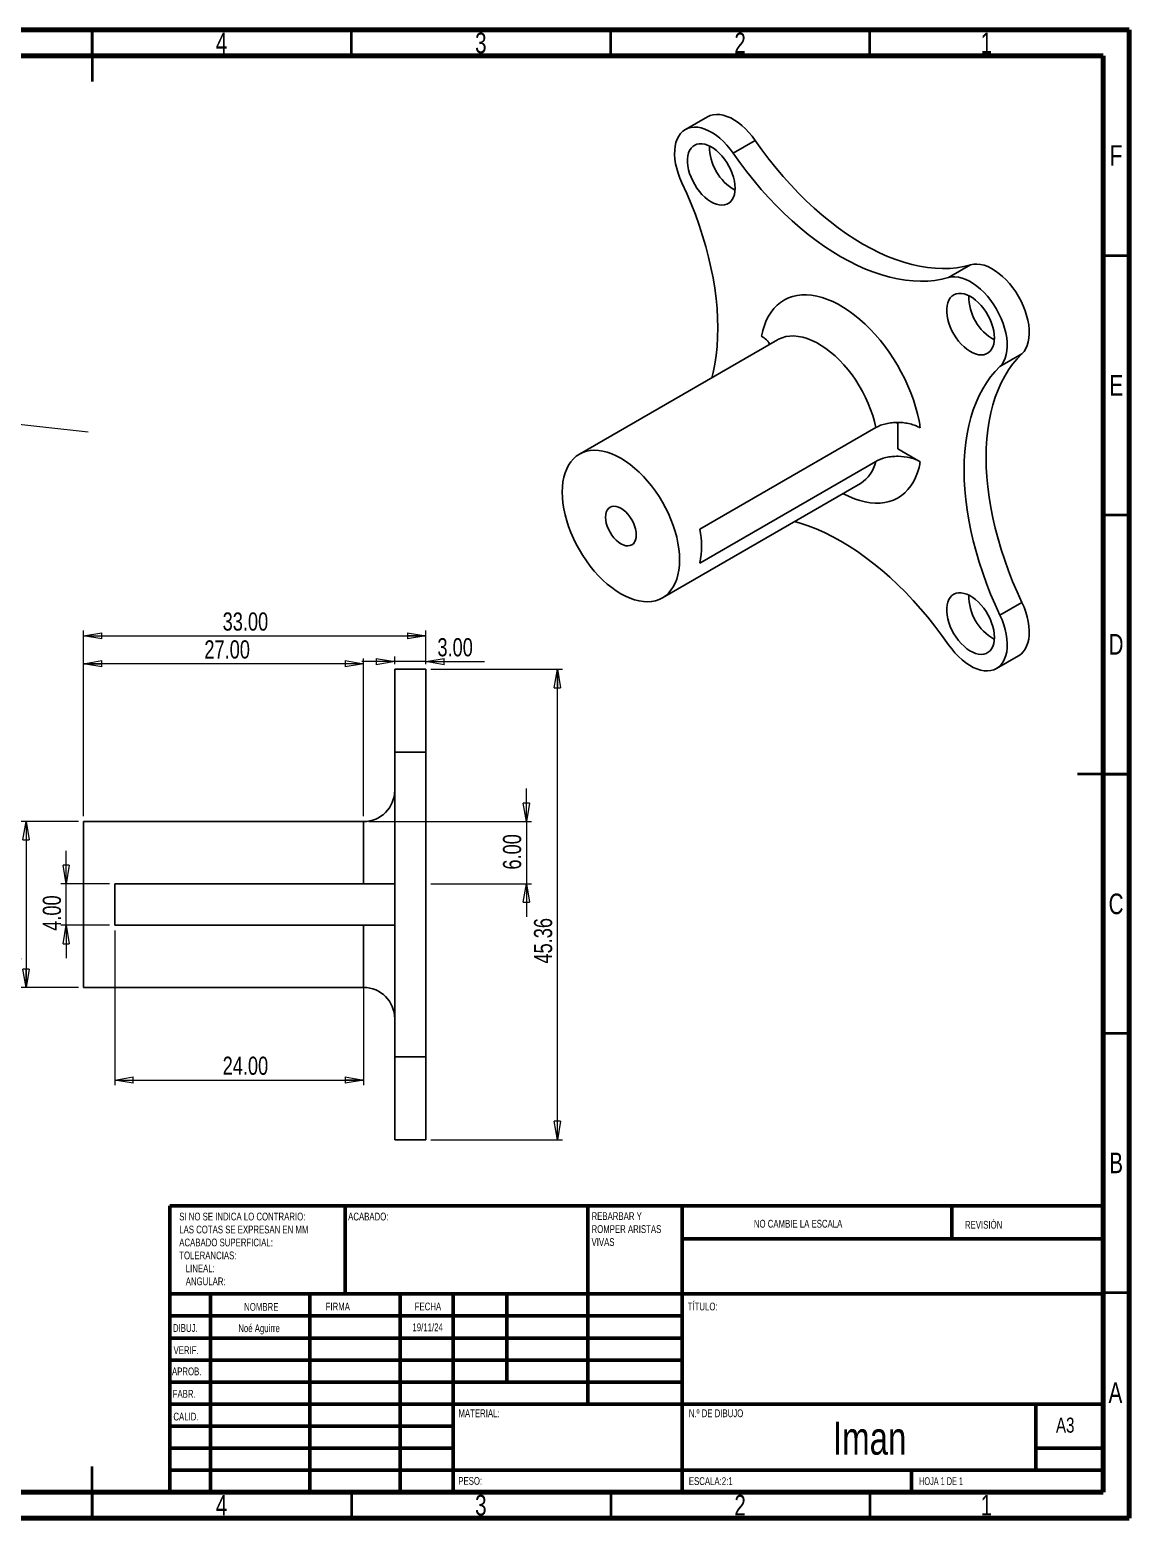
# Model space of a CAD drawing. Header units: millimetres. Extents: x 15 to 415, y 5 to 292.
# Drawn here: x 203 to 415, y 5 to 292 of the extents above; entities that cross this region are included whole.
import ezdxf

# ---------------------------------------------------------------- set-up
doc = ezdxf.new("R2010")
doc.units = ezdxf.units.MM
doc.styles.add('SLDTEXTSTYLE0', font='TXT', dxfattribs={"width": 0.75})
doc.styles.add('SLDTEXTSTYLE1', font='TXT', dxfattribs={"width": 0.681818})
doc.styles.add('SLDTEXTSTYLE2', font='TXT', dxfattribs={"width": 0.666667})
doc.dimstyles.new('SLDDIMSTYLE0', dxfattribs={"dimtxt": 3.5, "dimasz": 3.556, "dimexe": 0, "dimexo": 0.0625, "dimgap": 0.875, "dimtad": 1, "dimlfac": 0.5, "dimrnd": 1e-09, "dimzin": 4, "dimdsep": 46, "dimtxsty": 'SLDTEXTSTYLE0', "dimblk1": 'CLOSED', "dimblk2": 'CLOSED', "dimsah": 1, "dimcen": 0, "dimadec": 0, "dimazin": 1, "dimtfac": 1, "dimtofl": 0, "dimtmove": 0, "dimatfit": 3, "dimldrblk": 'CLOSED', "dimfxl": 1, "dimfrac": 2, "dimtolj": 1, "dimtzin": 12, "dimarcsym": 0})
doc.dimstyles.new('SLDDIMSTYLE2', dxfattribs={"dimtxt": 3.5, "dimasz": 3.556, "dimexe": 0, "dimexo": 0.0625, "dimgap": 0.875, "dimtad": 1, "dimlfac": 0.5, "dimrnd": 1e-09, "dimzin": 4, "dimdsep": 46, "dimtxsty": 'SLDTEXTSTYLE0', "dimblk1": 'CLOSED', "dimblk2": 'CLOSED', "dimsah": 1, "dimcen": 0.09, "dimadec": 0, "dimazin": 1, "dimtfac": 1, "dimtmove": 0, "dimatfit": 0, "dimldrblk": 'CLOSED', "dimfxl": 1, "dimfrac": 2, "dimtolj": 1, "dimtzin": 12, "dimarcsym": 0})
doc.dimstyles.new('SLDDIMSTYLE4', dxfattribs={"dimtxt": 3.5, "dimasz": 3.556, "dimexe": 0, "dimexo": 0.0625, "dimgap": 0.875, "dimtad": 1, "dimlfac": 0.5, "dimrnd": 1e-09, "dimzin": 4, "dimdsep": 46, "dimtxsty": 'SLDTEXTSTYLE0', "dimblk1": 'CLOSED', "dimblk2": 'CLOSED', "dimsah": 1, "dimcen": 0.09, "dimadec": 0, "dimazin": 1, "dimtfac": 1, "dimtofl": 0, "dimtmove": 0, "dimatfit": 3, "dimldrblk": 'CLOSED', "dimfxl": 1, "dimfrac": 2, "dimtolj": 1, "dimtzin": 12, "dimarcsym": 0})
doc.dimstyles.new('SLDDIMSTYLE5', dxfattribs={"dimtxt": 3.5, "dimasz": 3.556, "dimexe": 0, "dimexo": 0.0625, "dimgap": 0.875, "dimtad": 1, "dimlfac": 0.5, "dimrnd": 1e-09, "dimzin": 12, "dimdsep": 46, "dimtxsty": 'SLDTEXTSTYLE0', "dimblk1": 'CLOSED', "dimblk2": 'CLOSED', "dimsah": 1, "dimcen": 0.09, "dimadec": 0, "dimazin": 3, "dimtfac": 1, "dimtofl": 0, "dimtmove": 0, "dimatfit": 3, "dimldrblk": 'CLOSED', "dimfxl": 1, "dimfrac": 2, "dimtolj": 1, "dimtzin": 12, "dimarcsym": 0})

# ---------------------------------------------------------------- blocks, each defined once
blk = doc.blocks.new('_Closed')
at = {"color": 0, "linetype": 'ByBlock', "lineweight": -2}
for p, q in [((-1, 0.166667), (0, 0)), ((-1, 0.166667), (-1, -0.166667)), ((0, 0), (-1, -0.166667)), ((0, 0), (-1, 0))]:
    blk.add_line(p, q, dxfattribs=at)
blk = doc.blocks.new('_D')
at = {"color": 7, "linetype": 'Continuous', "lineweight": 0}
blk.add_line((165.55, 219.81), (214.25, 214.48), dxfattribs=at)
at = {"color": 7, "linetype": 'Continuous', "lineweight": 18, "xscale": 3.556, "yscale": 3.556, "rotation": 173.7521752487}
blk.add_blockref('_Closed', (165.55, 219.81, -33), dxfattribs=at)
at = {"color": 7, "linetype": 'Continuous', "lineweight": 18, "char_height": 3.5, "attachment_point": 1, "rotation": 353.7522}
for s, insert, style in [('R24.50', (166.05, 224.29), 'SLDTEXTSTYLE0'), ('x 4', (181.74, 222.57), 'SLDTEXTSTYLE2')]:
    blk.add_mtext(s, dxfattribs=dict(at, insert=insert, style=style))
blk = doc.blocks.new('_D_15')
at = {"color": 7, "linetype": 'Continuous', "lineweight": 0}
for p, q in [((212.35, 139.34), (201.26, 139.34)), ((202.26, 139.34), (202.26, 107.34)), ((212.35, 107.34), (201.26, 107.34))]:
    blk.add_line(p, q, dxfattribs=at)
at = {"color": 7, "linetype": 'Continuous', "lineweight": 18, "xscale": 3.556, "yscale": 3.556}
for p, rotation in [((202.26, 139.34), 90), ((202.26, 107.34), 270)]:
    blk.add_blockref('_Closed', p, dxfattribs=dict(at, rotation=rotation))
at = {"color": 7, "linetype": 'Continuous', "lineweight": 18, "char_height": 3.5, "attachment_point": 1, "rotation": 90, "style": 'SLDTEXTSTYLE0'}
for s, insert in [('16.00', (197.69, 117.8)), ('%%c', (197.74, 112.52))]:
    blk.add_mtext(s, dxfattribs=dict(at, insert=insert))
blk = doc.blocks.new('_D_16')
at = {"color": 7, "linetype": 'Continuous', "lineweight": 0}
for p, q in [((280.35, 168.69), (305.72, 168.69)), ((304.72, 77.98), (304.72, 168.69)), ((280.35, 77.98), (305.72, 77.98))]:
    blk.add_line(p, q, dxfattribs=at)
at = {"color": 7, "linetype": 'Continuous', "lineweight": 18, "xscale": 3.556, "yscale": 3.556}
for p, rotation in [((304.72, 168.69), 90), ((304.72, 77.98), 270)]:
    blk.add_blockref('_Closed', p, dxfattribs=dict(at, rotation=rotation))
at = {"color": 7, "linetype": 'Continuous', "lineweight": 18, "insert": (300.21, 111.95), "char_height": 3.5, "attachment_point": 1, "rotation": 90, "style": 'SLDTEXTSTYLE0'}
blk.add_mtext('45.36', dxfattribs=at)
blk = doc.blocks.new('_D_17')
at = {"color": 7, "linetype": 'Continuous', "lineweight": 0}
for p, q in [((298.74, 139.34), (298.74, 145.69)), ((268.35, 139.34), (299.74, 139.34)), ((298.74, 139.34), (298.74, 127.34)), ((280.35, 127.34), (299.74, 127.34)), ((298.74, 127.34), (298.74, 120.99))]:
    blk.add_line(p, q, dxfattribs=at)
at = {"color": 7, "linetype": 'Continuous', "lineweight": 18, "xscale": 3.556, "yscale": 3.556}
for p, rotation in [((298.74, 139.34), 270), ((298.74, 127.34), 90)]:
    blk.add_blockref('_Closed', p, dxfattribs=dict(at, rotation=rotation))
at = {"color": 7, "linetype": 'Continuous', "lineweight": 18, "insert": (294.23, 130.07), "char_height": 3.5, "attachment_point": 1, "rotation": 90, "style": 'SLDTEXTSTYLE0'}
blk.add_mtext('6.00', dxfattribs=at)
blk = doc.blocks.new('_D_18')
at = {"color": 7, "linetype": 'Continuous', "lineweight": 0}
for p, q in [((209.99, 127.34), (209.99, 133.69)), ((218.35, 127.34), (208.99, 127.34)), ((209.99, 119.34), (209.99, 127.34)), ((218.35, 119.34), (208.99, 119.34)), ((209.99, 119.34), (209.99, 112.99))]:
    blk.add_line(p, q, dxfattribs=at)
at = {"color": 7, "linetype": 'Continuous', "lineweight": 18, "xscale": 3.556, "yscale": 3.556}
for p, rotation in [((209.99, 127.34), 270), ((209.99, 119.34), 90)]:
    blk.add_blockref('_Closed', p, dxfattribs=dict(at, rotation=rotation))
at = {"color": 7, "linetype": 'Continuous', "lineweight": 18, "insert": (205.48, 118.27), "char_height": 3.5, "attachment_point": 1, "rotation": 90, "style": 'SLDTEXTSTYLE0'}
blk.add_mtext('4.00', dxfattribs=at)
blk = doc.blocks.new('_D_19')
at = {"color": 7, "linetype": 'Continuous', "lineweight": 0}
for p, q in [((219.35, 118.34), (219.35, 88.49)), ((267.35, 118.34), (267.35, 88.49)), ((219.35, 89.49), (267.35, 89.49))]:
    blk.add_line(p, q, dxfattribs=at)
at = {"color": 7, "linetype": 'Continuous', "lineweight": 18, "xscale": 3.556, "yscale": 3.556, "rotation": 180}
blk.add_blockref('_Closed', (219.35, 89.49), dxfattribs=at)
at = {"color": 7, "linetype": 'Continuous', "lineweight": 18, "xscale": 3.556, "yscale": 3.556}
blk.add_blockref('_Closed', (267.35, 89.49), dxfattribs=at)
at = {"color": 7, "linetype": 'Continuous', "lineweight": 18, "insert": (240.17, 94), "char_height": 3.5, "attachment_point": 1, "style": 'SLDTEXTSTYLE0'}
blk.add_mtext('24.00', dxfattribs=at)
blk = doc.blocks.new('_D_20')
at = {"color": 7, "linetype": 'Continuous', "lineweight": 0}
for p, q in [((213.35, 140.34), (213.35, 176.14)), ((213.35, 175.14), (279.35, 175.14)), ((279.35, 169.69), (279.35, 176.14))]:
    blk.add_line(p, q, dxfattribs=at)
at = {"color": 7, "linetype": 'Continuous', "lineweight": 18, "xscale": 3.556, "yscale": 3.556, "rotation": 180}
blk.add_blockref('_Closed', (213.35, 175.14), dxfattribs=at)
at = {"color": 7, "linetype": 'Continuous', "lineweight": 18, "xscale": 3.556, "yscale": 3.556}
blk.add_blockref('_Closed', (279.35, 175.14), dxfattribs=at)
at = {"color": 7, "linetype": 'Continuous', "lineweight": 18, "insert": (240.17, 179.65), "char_height": 3.5, "attachment_point": 1, "style": 'SLDTEXTSTYLE0'}
blk.add_mtext('33.00', dxfattribs=at)
blk = doc.blocks.new('_D_21')
at = {"color": 7, "linetype": 'Continuous', "lineweight": 0}
for p, q in [((213.35, 140.34), (213.35, 170.76)), ((267.35, 169.76), (213.35, 169.76)), ((267.35, 140.34), (267.35, 170.76))]:
    blk.add_line(p, q, dxfattribs=at)
at = {"color": 7, "linetype": 'Continuous', "lineweight": 18, "xscale": 3.556, "yscale": 3.556, "rotation": 180}
blk.add_blockref('_Closed', (213.35, 169.76), dxfattribs=at)
at = {"color": 7, "linetype": 'Continuous', "lineweight": 18, "xscale": 3.556, "yscale": 3.556}
blk.add_blockref('_Closed', (267.35, 169.76), dxfattribs=at)
at = {"color": 7, "linetype": 'Continuous', "lineweight": 18, "insert": (236.65, 174.27), "char_height": 3.5, "attachment_point": 1, "style": 'SLDTEXTSTYLE0'}
blk.add_mtext('27.00', dxfattribs=at)
blk = doc.blocks.new('_D_22')
at = {"color": 7, "linetype": 'Continuous', "lineweight": 0}
for p, q in [((273.35, 170.17), (267, 170.17)), ((273.35, 169.69), (273.35, 171.17)), ((279.35, 170.17), (273.35, 170.17)), ((279.35, 169.69), (279.35, 171.17)), ((279.35, 170.17), (290.65, 170.17))]:
    blk.add_line(p, q, dxfattribs=at)
at = {"color": 7, "linetype": 'Continuous', "lineweight": 18, "xscale": 3.556, "yscale": 3.556}
blk.add_blockref('_Closed', (273.35, 170.17), dxfattribs=at)
at = {"color": 7, "linetype": 'Continuous', "lineweight": 18, "xscale": 3.556, "yscale": 3.556, "rotation": 180}
blk.add_blockref('_Closed', (279.35, 170.17), dxfattribs=at)
at = {"color": 7, "linetype": 'Continuous', "lineweight": 18, "insert": (281.59, 174.69), "char_height": 3.5, "attachment_point": 1, "style": 'SLDTEXTSTYLE0'}
blk.add_mtext('3.00', dxfattribs=at)

msp = doc.modelspace()

# ---------------------------------------------------------------- linework, layer by layer
at = {"color": 7, "linetype": 'Continuous', "lineweight": 70}
for p, q in [((15, 292), (415, 292)), ((415, 292), (415, 5)), ((20, 287), (410, 287)), ((410, 287), (410, 10)), ((410, 10), (20, 10)), ((415, 5), (15, 5))]:
    msp.add_line(p, q, dxfattribs=at)
at = {"color": 7, "linetype": 'Continuous', "lineweight": 35}
for p, q in [((215, 292), (215, 282)), ((215, 287), (215, 292)), ((265, 287), (265, 292)), ((315, 287), (315, 292)), ((365, 287), (365, 292)), ((410, 248.5), (415, 248.5)), ((410, 198.5), (415, 198.5)), ((415, 148.5), (405, 148.5)), ((410, 148.5), (415, 148.5)), ((410, 98.5), (415, 98.5)), ((410, 48.5), (415, 48.5)), ((215, 5), (215, 15)), ((215, 10), (215, 5)), ((265, 10), (265, 5)), ((315, 10), (315, 5)), ((365, 10), (365, 5))]:
    msp.add_line(p, q, dxfattribs=at)
at = {"color": 7, "linetype": 'Continuous', "lineweight": 25}
for p, q in [((333.645, 275.215), (329.402, 272.766)), ((338.639, 268.195), (342.882, 270.645)), ((380.164, 244.224), (384.407, 246.673)), ((347.16, 232.211), (308.976, 210.168)), ((390.062, 227.08), (394.305, 229.529)), ((332.172, 195.703), (366.114, 215.297)), ((370.356, 216.112), (370.062, 216.282)), ((370.356, 211.214), (370.356, 216.278)), ((370.356, 211.214), (374.699, 208.707)), ((332.172, 189.171), (366.114, 208.765)), ((324.975, 182.455), (363.158, 204.498)), ((390.062, 179.128), (394.305, 181.578)), ((389.401, 168.842), (393.644, 171.291)), ((279.353, 168.692), (273.353, 168.692)), ((273.353, 152.699), (273.353, 168.692)), ((279.353, 152.699), (279.353, 168.692)), ((273.353, 152.699), (279.353, 152.699)), ((273.353, 93.974), (273.353, 152.699)), ((279.353, 93.974), (279.353, 152.699)), ((267.353, 139.337), (213.353, 139.337)), ((213.353, 123.337), (213.353, 139.337)), ((267.353, 127.337), (267.353, 139.337)), ((219.353, 119.337), (219.353, 127.337)), ((219.353, 127.337), (267.353, 127.337)), ((213.353, 107.337), (213.353, 123.337)), ((219.353, 119.337), (267.353, 119.337)), ((267.353, 107.337), (267.353, 119.337)), ((213.353, 107.337), (267.353, 107.337)), ((273.353, 93.974), (279.353, 93.974)), ((273.353, 77.982), (273.353, 93.974)), ((279.353, 77.982), (279.353, 93.974)), ((273.353, 77.982), (279.353, 77.982))]:
    msp.add_line(p, q, dxfattribs=at)
at = {"color": 7, "linetype": 'Continuous', "lineweight": 50}
for p, q in [((230, 65.25), (410, 65.25)), ((230, 65.25), (230, 10)), ((263.8, 48.25), (263.8, 65.25)), ((310.6, 65.25), (310.6, 27)), ((328.8, 65.25), (328.8, 10)), ((380.8, 58.875), (380.8, 65.25)), ((410, 58.875), (328.8, 58.875)), ((410, 48.25), (230, 48.25)), ((237.8, 48.25), (237.8, 10)), ((256.991, 48.25), (256.991, 10)), ((274.399, 48.25), (274.399, 10)), ((284.6, 10), (284.6, 48.25)), ((295, 31.25), (295, 48.25)), ((328.8, 44), (230, 44)), ((328.8, 39.75), (230, 39.75)), ((328.8, 35.5), (230, 35.5)), ((328.8, 31.25), (230, 31.25)), ((284.6, 27), (230, 27)), ((284.6, 27), (410, 27)), ((397, 14.25), (397, 27)), ((284.6, 22.75), (230, 22.75)), ((284.6, 18.5), (230, 18.5)), ((410, 18.5), (397, 18.5)), ((230, 14.25), (410, 14.25)), ((373, 10), (373, 14.25))]:
    msp.add_line(p, q, dxfattribs=at)
at = {"color": 7, "linetype": 'Continuous', "lineweight": 25, "flags": 128}
for points in [[(342.882, 270.645), (342.284, 271.454), (341.647, 272.213), (340.98, 272.913), (340.288, 273.547), (339.579, 274.108), (338.861, 274.591), (338.14, 274.99), (337.424, 275.302), (336.722, 275.522), (336.039, 275.649), (335.383, 275.682), (334.761, 275.62), (334.18, 275.464), (333.645, 275.215)], [(338.639, 268.195), (338.041, 269.005), (337.405, 269.764), (336.737, 270.464), (336.046, 271.098), (335.337, 271.659), (334.618, 272.142), (333.897, 272.541), (333.182, 272.852), (332.479, 273.073), (331.796, 273.2), (331.14, 273.233), (330.518, 273.171), (329.937, 273.014), (329.402, 272.765), (328.919, 272.426), (328.492, 272.001), (328.128, 271.493), (327.828, 270.909), (327.597, 270.254), (327.437, 269.535), (327.349, 268.759), (327.334, 267.935), (327.393, 267.072), (327.524, 266.177), (327.728, 265.261), (328, 264.333), (328.339, 263.403), (328.741, 262.479)], [(338.998, 261.452), (338.963, 262.124), (338.859, 262.827), (338.688, 263.548), (338.451, 264.279), (338.153, 265.006), (337.798, 265.72), (337.392, 266.409), (336.941, 267.064), (336.45, 267.674), (335.929, 268.229), (335.385, 268.722), (334.826, 269.145), (334.26, 269.492), (333.697, 269.757), (333.144, 269.936), (332.61, 270.027), (332.104, 270.028), (331.632, 269.94), (331.202, 269.763), (330.821, 269.5), (330.494, 269.155), (330.226, 268.734), (330.022, 268.243), (329.884, 267.689), (329.814, 267.08), (329.814, 266.427), (329.884, 265.738), (330.022, 265.025), (330.226, 264.297), (330.494, 263.567), (330.821, 262.845), (331.202, 262.142), (331.632, 261.469), (332.104, 260.835), (332.61, 260.252), (333.144, 259.726), (333.697, 259.267), (334.26, 258.882), (334.826, 258.575), (335.385, 258.353), (335.929, 258.218), (336.45, 258.171), (336.941, 258.215), (337.392, 258.348), (337.798, 258.569), (338.153, 258.873), (338.451, 259.257), (338.688, 259.714), (338.859, 260.237), (338.963, 260.82), (338.998, 261.452)], [(384.407, 246.673), (383.112, 246.354), (381.777, 246.128), (380.403, 245.996), (378.994, 245.959), (377.553, 246.015), (376.082, 246.166), (374.586, 246.41), (373.066, 246.748), (371.526, 247.178), (369.97, 247.7), (368.4, 248.312), (366.82, 249.014), (365.234, 249.803), (363.644, 250.679), (362.055, 251.639), (360.468, 252.681), (358.889, 253.803), (357.319, 255.003), (355.763, 256.278), (354.223, 257.625), (352.703, 259.042), (351.206, 260.526), (349.736, 262.073), (348.295, 263.681), (346.886, 265.346), (345.512, 267.063), (344.177, 268.831), (342.882, 270.645)], [(380.164, 244.224), (378.87, 243.905), (377.534, 243.679), (376.161, 243.547), (374.752, 243.509), (373.31, 243.566), (371.84, 243.716), (370.343, 243.961), (368.823, 244.298), (367.283, 244.729), (365.727, 245.25), (364.157, 245.863), (362.578, 246.565), (360.991, 247.354), (359.402, 248.23), (357.812, 249.189), (356.226, 250.231), (354.646, 251.354), (353.076, 252.553), (351.52, 253.828), (349.981, 255.176), (348.461, 256.593), (346.964, 258.077), (345.493, 259.624), (344.052, 261.232), (342.643, 262.896), (341.269, 264.614), (339.934, 266.382), (338.639, 268.195)], [(328.741, 262.479), (329.665, 260.452), (330.528, 258.411), (331.329, 256.363), (332.066, 254.31), (332.737, 252.258), (333.342, 250.211), (333.879, 248.172), (334.346, 246.148), (334.743, 244.14), (335.069, 242.155), (335.324, 240.195), (335.506, 238.266), (335.615, 236.371), (335.652, 234.514), (335.615, 232.7), (335.506, 230.931), (335.324, 229.212), (335.069, 227.546), (334.743, 225.938), (334.486, 224.895)], [(390.062, 227.08), (390.464, 227.538), (390.803, 228.077), (391.076, 228.691), (391.279, 229.372), (391.411, 230.115), (391.47, 230.911), (391.455, 231.752), (391.367, 232.629), (391.206, 233.533), (390.975, 234.455), (390.676, 235.385), (390.311, 236.314), (389.885, 237.231), (389.402, 238.128), (388.867, 238.995), (388.285, 239.823), (387.663, 240.603), (387.007, 241.327), (386.325, 241.989), (385.622, 242.58), (384.906, 243.094), (384.185, 243.527), (383.467, 243.874), (382.758, 244.131), (382.066, 244.296), (381.399, 244.367), (380.763, 244.343), (380.164, 244.224)], [(394.305, 229.529), (394.707, 229.988), (395.046, 230.527), (395.319, 231.14), (395.522, 231.822), (395.653, 232.564), (395.712, 233.36), (395.697, 234.201), (395.609, 235.078), (395.449, 235.982), (395.218, 236.904), (394.918, 237.834), (394.554, 238.763), (394.128, 239.681), (393.644, 240.577), (393.109, 241.444), (392.528, 242.272), (391.906, 243.052), (391.25, 243.777), (390.567, 244.438), (389.864, 245.029), (389.149, 245.543), (388.428, 245.977), (387.709, 246.323), (387.001, 246.581), (386.309, 246.745), (385.641, 246.816), (385.005, 246.792), (384.407, 246.673)], [(388.998, 232.587), (388.963, 233.26), (388.859, 233.962), (388.688, 234.684), (388.451, 235.414), (388.153, 236.142), (387.798, 236.856), (387.392, 237.545), (386.941, 238.2), (386.45, 238.809), (385.929, 239.365), (385.385, 239.858), (384.826, 240.281), (384.26, 240.628), (383.697, 240.893), (383.144, 241.072), (382.61, 241.163), (382.104, 241.164), (381.632, 241.075), (381.202, 240.898), (380.821, 240.635), (380.494, 240.291), (380.226, 239.87), (380.022, 239.378), (379.884, 238.824), (379.814, 238.216), (379.814, 237.562), (379.884, 236.874), (380.022, 236.16), (380.226, 235.433), (380.494, 234.703), (380.821, 233.981), (381.202, 233.278), (381.632, 232.604), (382.104, 231.971), (382.61, 231.387), (383.144, 230.862), (383.697, 230.403), (384.26, 230.018), (384.826, 229.711), (385.385, 229.489), (385.929, 229.353), (386.45, 229.307), (386.941, 229.351), (387.392, 229.484), (387.798, 229.704), (388.153, 230.009), (388.451, 230.392), (388.688, 230.849), (388.859, 231.373), (388.963, 231.955), (388.998, 232.587)], [(344.339, 233.99), (344.636, 234.983), (345.001, 235.912), (345.431, 236.771), (345.925, 237.557), (346.481, 238.267), (347.096, 238.897), (347.767, 239.445), (348.491, 239.907), (349.265, 240.282), (350.085, 240.568), (350.947, 240.764), (351.849, 240.869), (352.785, 240.882), (353.751, 240.803), (354.742, 240.633), (355.756, 240.372), (356.785, 240.022), (357.827, 239.585), (358.876, 239.061), (359.927, 238.454), (360.976, 237.767), (362.018, 237.002), (363.048, 236.163), (364.061, 235.253), (365.053, 234.278), (366.019, 233.242), (366.955, 232.148), (367.856, 231.003), (368.719, 229.811), (369.539, 228.578), (370.313, 227.309), (371.037, 226.011), (371.708, 224.689), (372.322, 223.349), (372.878, 221.998), (373.372, 220.641), (373.803, 219.285), (374.167, 217.936), (374.464, 216.6)], [(366.114, 215.297), (365.853, 216.447), (365.524, 217.608), (365.129, 218.775), (364.671, 219.938), (364.151, 221.092), (363.575, 222.228), (362.944, 223.34), (362.265, 224.419), (361.539, 225.461), (360.773, 226.456), (359.972, 227.4), (359.139, 228.287), (358.281, 229.11), (357.404, 229.864), (356.512, 230.545), (355.611, 231.148), (354.707, 231.67), (353.807, 232.106), (352.915, 232.455), (352.037, 232.714), (351.179, 232.882), (350.347, 232.957), (349.545, 232.938), (348.779, 232.827), (348.054, 232.623), (347.374, 232.329), (347.16, 232.211)], [(390.062, 179.128), (389.139, 181.156), (388.276, 183.197), (387.475, 185.245), (386.738, 187.298), (386.066, 189.35), (385.461, 191.397), (384.925, 193.435), (384.457, 195.46), (384.06, 197.468), (383.734, 199.453), (383.48, 201.412), (383.298, 203.342), (383.188, 205.237), (383.152, 207.093), (383.188, 208.908), (383.298, 210.677), (383.48, 212.396), (383.734, 214.061), (384.06, 215.67), (384.457, 217.219), (384.925, 218.704), (385.461, 220.123), (386.066, 221.472), (386.738, 222.749), (387.475, 223.95), (388.276, 225.074), (389.139, 226.118), (390.062, 227.08)], [(394.305, 181.578), (393.382, 183.605), (392.518, 185.646), (391.718, 187.694), (390.98, 189.747), (390.309, 191.799), (389.704, 193.846), (389.167, 195.885), (388.7, 197.91), (388.303, 199.917), (387.977, 201.902), (387.722, 203.862), (387.54, 205.791), (387.431, 207.686), (387.394, 209.543), (387.431, 211.357), (387.54, 213.126), (387.722, 214.845), (387.977, 216.511), (388.303, 218.119), (388.7, 219.668), (389.167, 221.153), (389.704, 222.572), (390.309, 223.921), (390.98, 225.198), (391.718, 226.399), (392.518, 227.523), (393.382, 228.567), (394.305, 229.529)], [(328.289, 189.78), (328.254, 190.826), (328.15, 191.905), (327.976, 193.011), (327.735, 194.137), (327.428, 195.277), (327.056, 196.424), (326.622, 197.569), (326.128, 198.707), (325.578, 199.83), (324.975, 200.931), (324.323, 202.004), (323.625, 203.042), (322.887, 204.039), (322.112, 204.987), (321.305, 205.882), (320.471, 206.719), (319.616, 207.491), (318.745, 208.194), (317.863, 208.824), (316.975, 209.376), (316.088, 209.848), (315.206, 210.237), (314.334, 210.54), (313.479, 210.755), (312.646, 210.881), (311.839, 210.917), (311.064, 210.864), (310.325, 210.72), (309.628, 210.488), (308.975, 210.168), (308.372, 209.763), (307.822, 209.275), (307.329, 208.707), (306.895, 208.062), (306.523, 207.345), (306.215, 206.56), (305.974, 205.712), (305.801, 204.806), (305.697, 203.848), (305.662, 202.843), (305.697, 201.798), (305.801, 200.719), (305.974, 199.613), (306.215, 198.486), (306.523, 197.346), (306.895, 196.2), (307.329, 195.054), (307.822, 193.916), (308.372, 192.793), (308.975, 191.692), (309.628, 190.619), (310.325, 189.581), (311.064, 188.585), (311.839, 187.636), (312.646, 186.741), (313.479, 185.905), (314.334, 185.133), (315.206, 184.43), (316.088, 183.8), (316.975, 183.247), (317.863, 182.775), (318.745, 182.386), (319.616, 182.083), (320.471, 181.868), (321.305, 181.742), (322.112, 181.706), (322.887, 181.76), (323.625, 181.903), (324.323, 182.136), (324.975, 182.455), (325.578, 182.86), (326.128, 183.349), (326.622, 183.917), (327.056, 184.561), (327.428, 185.278), (327.735, 186.063), (327.976, 186.911), (328.15, 187.817), (328.254, 188.776), (328.289, 189.78)], [(374.464, 207.618), (374.167, 206.625), (373.803, 205.696), (373.372, 204.837), (372.878, 204.051), (372.322, 203.341), (371.708, 202.711), (371.037, 202.163), (370.313, 201.701), (369.539, 201.326), (368.719, 201.04), (367.856, 200.844), (366.955, 200.739), (366.019, 200.726), (365.053, 200.805), (364.061, 200.975), (363.048, 201.236), (362.018, 201.586), (360.976, 202.023), (359.927, 202.547), (359.851, 202.588)], [(319.945, 194.597), (319.909, 195.155), (319.8, 195.741), (319.622, 196.341), (319.378, 196.94), (319.075, 197.524), (318.721, 198.078), (318.324, 198.589), (317.893, 199.043), (317.44, 199.431), (316.975, 199.741), (316.511, 199.967), (316.058, 200.103), (315.627, 200.146), (315.23, 200.094), (314.875, 199.949), (314.573, 199.714), (314.329, 199.396), (314.151, 199.002), (314.042, 198.542), (314.006, 198.026), (314.042, 197.469), (314.151, 196.882), (314.329, 196.282), (314.573, 195.683), (314.875, 195.099), (315.23, 194.545), (315.627, 194.034), (316.058, 193.58), (316.511, 193.193), (316.975, 192.882), (317.44, 192.656), (317.893, 192.52), (318.324, 192.478), (318.721, 192.529), (319.075, 192.674), (319.378, 192.909), (319.622, 193.227), (319.8, 193.621), (319.909, 194.082), (319.945, 194.597)], [(350.481, 197.179), (351.52, 196.879), (353.076, 196.357), (354.646, 195.745), (356.226, 195.043), (357.812, 194.254), (359.402, 193.378), (360.991, 192.418), (362.578, 191.376), (364.157, 190.254), (365.727, 189.054), (367.283, 187.779), (368.823, 186.432), (370.343, 185.015), (371.84, 183.531), (373.31, 181.984), (374.752, 180.376), (376.161, 178.712), (377.534, 176.994), (378.87, 175.226), (380.164, 173.412)], [(388.998, 174.849), (388.963, 175.522), (388.859, 176.224), (388.688, 176.946), (388.451, 177.676), (388.153, 178.404), (387.798, 179.117), (387.392, 179.807), (386.941, 180.461), (386.45, 181.071), (385.929, 181.627), (385.385, 182.12), (384.826, 182.543), (384.26, 182.889), (383.697, 183.154), (383.144, 183.334), (382.61, 183.425), (382.104, 183.426), (381.632, 183.337), (381.202, 183.16), (380.821, 182.897), (380.494, 182.553), (380.226, 182.131), (380.022, 181.64), (379.884, 181.086), (379.814, 180.478), (379.814, 179.824), (379.884, 179.136), (380.022, 178.422), (380.226, 177.695), (380.494, 176.965), (380.821, 176.242), (381.202, 175.539), (381.632, 174.866), (382.104, 174.233), (382.61, 173.649), (383.144, 173.124), (383.697, 172.665), (384.26, 172.279), (384.826, 171.973), (385.385, 171.75), (385.929, 171.615), (386.45, 171.569), (386.941, 171.613), (387.392, 171.746), (387.798, 171.966), (388.153, 172.27), (388.451, 172.654), (388.688, 173.111), (388.859, 173.635), (388.963, 174.217), (388.998, 174.849)], [(393.644, 171.291), (393.644, 171.292), (394.128, 171.631), (394.554, 172.056), (394.918, 172.564), (395.218, 173.148), (395.449, 173.803), (395.609, 174.522), (395.697, 175.298), (395.712, 176.122), (395.653, 176.985), (395.522, 177.88), (395.319, 178.796), (395.046, 179.724), (394.707, 180.654), (394.305, 181.578)], [(380.164, 173.412), (380.763, 172.603), (381.399, 171.844), (382.066, 171.144), (382.758, 170.51), (383.467, 169.949), (384.185, 169.466), (384.906, 169.067), (385.622, 168.755), (386.325, 168.535), (387.007, 168.408), (387.663, 168.375), (388.285, 168.437), (388.867, 168.593), (389.402, 168.842), (389.885, 169.181), (390.311, 169.607), (390.676, 170.115), (390.975, 170.699), (391.206, 171.354), (391.367, 172.073), (391.455, 172.849), (391.47, 173.672), (391.411, 174.536), (391.279, 175.431), (391.076, 176.347), (390.803, 177.275), (390.464, 178.205), (390.062, 179.128)]]:
    msp.add_lwpolyline(points, dxfattribs=at)
at = {"color": 7, "linetype": 'Continuous', "lineweight": 25}
for centre, radius, start, end in [((343.757, 269.506), 9.696, 179.47399, 240.52064), ((393.757, 240.641), 9.696, 179.47399, 240.52064), ((358.426, 230.385), 14.54, 165.64586, 170.03787), ((347.357, 211.222), 27.635, 8.35762, 11.21986), ((359.54, 210.161), 6.72, 302.57773, 348.01021), ((360.378, 211.222), 14.54, 345.64586, 350.03787), ((317.565, 192.437), 14.968, 347.39631, 12.6037), ((393.757, 182.903), 9.696, 179.47399, 240.52064), ((267.353, 145.337), 6, 270, 0), ((267.353, 101.337), 6, 0, 90)]:
    msp.add_arc(centre, radius, start, end, dxfattribs=at)
for points, knots in [([(345.666, 231.349), (345.61, 231.465), (345.461, 231.772), (344.981, 232.317), (344.43, 232.684), (344.105, 232.901)], [0, 0, 0, 0, 0.1984016, 0.5271422, 1, 1, 1, 1]), ([(374.699, 215.239), (374.416, 215.403), (374.11, 215.548), (373.455, 215.803), (373.102, 215.914), (372.37, 216.094), (371.994, 216.163), (371.22, 216.259), (370.819, 216.286), (370.027, 216.294), (369.633, 216.276), (368.851, 216.195), (368.463, 216.132), (367.362, 215.88), (366.68, 215.624), (366.114, 215.297)], [0, 0, 0, 0, 0.125, 0.125, 0.25, 0.25, 0.375, 0.375, 0.5, 0.5, 0.625, 0.625, 0.75, 0.75, 1, 1, 1, 1]), ([(366.114, 208.765), (366.397, 208.928), (366.704, 209.072), (367.365, 209.323), (367.723, 209.43), (368.461, 209.599), (368.841, 209.662), (369.622, 209.743), (370.023, 209.762), (371.209, 209.75), (372.004, 209.651), (373.095, 209.384), (373.448, 209.274), (374.109, 209.016), (374.416, 208.87), (374.699, 208.707)], [0, 0, 0, 0, 0.125, 0.125, 0.25, 0.25, 0.375, 0.375, 0.5, 0.5, 0.75, 0.75, 0.875, 0.875, 1, 1, 1, 1]), ([(273.353, 127.337), (273.353, 127.337), (273.314, 127.337), (273.164, 127.337), (273.051, 127.337), (272.754, 127.337), (272.572, 127.337), (272.142, 127.337), (271.891, 127.337), (271.341, 127.337), (271.041, 127.337), (270.389, 127.337), (270.037, 127.337), (268.95, 127.337), (268.155, 127.337), (267.353, 127.337)], [0, 0, 0, 0, 0.125, 0.125, 0.25, 0.25, 0.375, 0.375, 0.5, 0.5, 0.625, 0.625, 0.75, 0.75, 1, 1, 1, 1]), ([(267.353, 119.337), (267.754, 119.337), (268.147, 119.337), (268.921, 119.337), (269.305, 119.337), (270.034, 119.337), (270.38, 119.337), (271.032, 119.337), (271.339, 119.337), (272.163, 119.337), (272.605, 119.337), (273.048, 119.337), (273.162, 119.337), (273.314, 119.337), (273.353, 119.337), (273.353, 119.337)], [0, 0, 0, 0, 0.125, 0.125, 0.25, 0.25, 0.375, 0.375, 0.5, 0.5, 0.75, 0.75, 0.875, 0.875, 1, 1, 1, 1])]:
    msp.add_open_spline(points, degree=3, knots=knots, dxfattribs=at)

# ---------------------------------------------------------------- texts
at = {"color": 7, "linetype": 'Continuous', "lineweight": 0}
for s, insert, char_height, attachment_point, style in [('4', (239.96, 291.446), 3.969, 2, 'SLDTEXTSTYLE0'), ('3', (289.96, 291.446), 3.969, 2, 'SLDTEXTSTYLE0'), ('2', (339.96, 291.446), 3.969, 2, 'SLDTEXTSTYLE0'), ('1', (387.46, 291.446), 3.969, 2, 'SLDTEXTSTYLE0'), ('F', (412.458, 269.746), 3.969, 2, 'SLDTEXTSTYLE0'), ('E', (412.508, 225.446), 3.969, 2, 'SLDTEXTSTYLE0'), ('D', (412.453, 175.496), 3.969, 2, 'SLDTEXTSTYLE0'), ('C', (412.459, 125.446), 3.969, 2, 'SLDTEXTSTYLE0'), ('B', (412.471, 75.496), 3.969, 2, 'SLDTEXTSTYLE0'), ('SI NO SE INDICA LO CONTRARIO:^JLAS COTAS SE EXPRESAN EN MM^JACABADO SUPERFICIAL:^JTOLERANCIAS:^J   LINEAL:^J   ANGULAR:', (231.803, 63.921), 1.5, 1, 'SLDTEXTSTYLE0'), ('ACABADO:', (264.371, 63.919), 1.5, 1, 'SLDTEXTSTYLE0'), ('REBARBAR Y ^JROMPER ARISTAS ^JVIVAS', (311.309, 64.003), 1.5, 1, 'SLDTEXTSTYLE0'), ('NO CAMBIE LA ESCALA', (342.615, 62.533), 1.5, 1, 'SLDTEXTSTYLE0'), ('REVISIÓN', (383.328, 62.335), 1.5, 1, 'SLDTEXTSTYLE0'), ('NOMBRE', (244.322, 46.501), 1.5, 1, 'SLDTEXTSTYLE0'), ('FIRMA', (260.034, 46.562), 1.5, 1, 'SLDTEXTSTYLE0'), ('FECHA', (277.215, 46.576), 1.5, 1, 'SLDTEXTSTYLE0'), ('TÍTULO:', (329.857, 46.576), 1.5, 1, 'SLDTEXTSTYLE0'), ('DIBUJ.', (230.59, 42.43), 1.5, 1, 'SLDTEXTSTYLE0'), ('Noé Aguirre', (247.198, 42.383), 1.4986, 2, 'SLDTEXTSTYLE0'), ('19/11/24', (279.703, 42.559), 1.4986, 2, 'SLDTEXTSTYLE0'), ('VERIF.', (230.699, 38.154), 1.5, 1, 'SLDTEXTSTYLE0'), ('APROB.', (230.402, 34.064), 1.5, 1, 'SLDTEXTSTYLE0'), ('FABR.', (230.543, 29.734), 1.5, 1, 'SLDTEXTSTYLE0'), ('A', (412.34, 31.196), 3.969, 2, 'SLDTEXTSTYLE0'), ('MATERIAL:', (285.646, 25.986), 1.5, 1, 'SLDTEXTSTYLE0'), ('N.º DE DIBUJO', (330.074, 25.986), 1.5, 1, 'SLDTEXTSTYLE0'), ('CALID.', (230.669, 25.35), 1.5, 1, 'SLDTEXTSTYLE0'), ('Iman', (364.945, 23.607), 6.35, 2, 'SLDTEXTSTYLE0'), ('A3', (400.871, 24.406), 2.9104, 1, 'SLDTEXTSTYLE0'), ('PESO:', (285.618, 12.949), 1.4986, 1, 'SLDTEXTSTYLE0'), ('ESCALA:2:1', (330.074, 12.9), 1.5, 1, 'SLDTEXTSTYLE0'), ('HOJA 1 DE 1', (374.478, 12.9), 1.5, 1, 'SLDTEXTSTYLE1'), ('4', (239.96, 9.496), 3.969, 2, 'SLDTEXTSTYLE0'), ('3', (289.96, 9.496), 3.969, 2, 'SLDTEXTSTYLE0'), ('2', (339.96, 9.496), 3.969, 2, 'SLDTEXTSTYLE0'), ('1', (387.46, 9.496), 3.969, 2, 'SLDTEXTSTYLE0')]:
    msp.add_mtext(s, dxfattribs=dict(at, insert=insert, char_height=char_height, attachment_point=attachment_point, style=style))

# ---------------------------------------------------------------- dimensions: what is measured, and where the dimension line sits
at = {"color": 7, "linetype": 'Continuous', "lineweight": 18}
dim = msp.add_radius_dim(center=(214.252, 214.483), mpoint=(165.548, 219.815), text='<> x 4', dimstyle='SLDDIMSTYLE0', dxfattribs=at)
dim.commit()
dim.dimension.update_dxf_attribs({"geometry": '_D', "text_midpoint": (176.336, 218.634), "dimtype": 164})
for base, p1, p2, dimstyle, picture, middle in [((279.353, 175.139), (213.353, 139.337), (279.353, 168.692), 'SLDDIMSTYLE4', '_D_20', (245.986, 175.139)), ((213.353, 169.76), (267.353, 139.337), (213.353, 139.337), 'SLDDIMSTYLE4', '_D_21', (242.469, 169.76)), ((273.353, 170.174), (279.353, 168.692), (273.353, 168.692), 'SLDDIMSTYLE2', '_D_22', (286.12, 170.174)), ((267.353, 89.491), (219.353, 119.337), (267.353, 119.337), 'SLDDIMSTYLE4', '_D_19', (245.986, 89.491))]:
    dim = msp.add_linear_dim(base=base, p1=p1, p2=p2, dimstyle=dimstyle, dxfattribs=at)
    dim.commit()
    dim.dimension.update_dxf_attribs({"geometry": picture, "text_midpoint": middle, "dimtype": 160})
for base, p1, p2, dimstyle, picture, middle in [((304.7197, 168.6922), (279.3529, 77.9815), (279.3529, 168.6922), 'SLDDIMSTYLE5', '_D_16', (304.7197, 117.7653)), ((298.74, 127.337), (267.353, 139.337), (279.353, 127.337), 'SLDDIMSTYLE2', '_D_17', (298.74, 134.591)), ((209.988, 127.337), (219.353, 119.337), (219.353, 127.337), 'SLDDIMSTYLE2', '_D_18', (209.988, 122.799))]:
    dim = msp.add_linear_dim(base=base, p1=p1, p2=p2, angle=90, dimstyle=dimstyle, dxfattribs=at)
    dim.commit()
    dim.dimension.update_dxf_attribs({"geometry": picture, "text_midpoint": middle, "dimtype": 160})
dim = msp.add_linear_dim(base=(202.255, 107.337), p1=(213.353, 139.337), p2=(213.353, 107.337), angle=90, text='%%c<>', dimstyle='SLDDIMSTYLE2', dxfattribs=at)
dim.commit()
dim.dimension.update_dxf_attribs({"geometry": '_D_15', "text_midpoint": (202.255, 120.979), "dimtype": 160})

doc.saveas('drawing.dxf')
